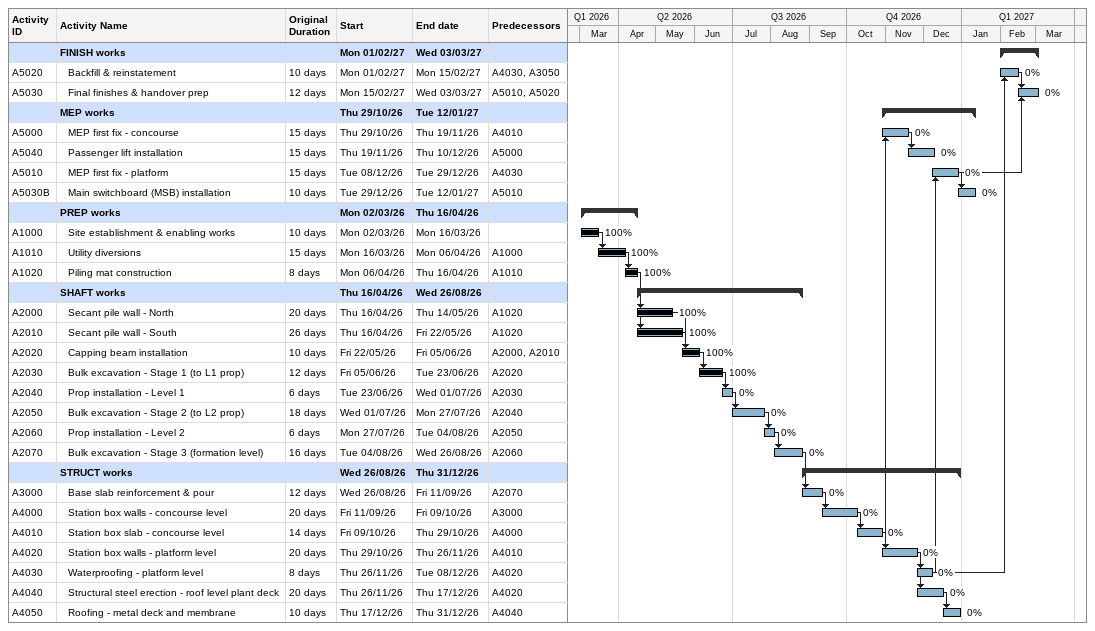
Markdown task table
| ID | Level | Task | Original duration | Start | Finish | Predecessors | % complete |
|---|---|---|---|---|---|---|---|
|  | 1 | **FINISH works** |  | 2027-02-01 | 2027-03-03 |  |  |
| A5020 | 2 | Backfill & reinstatement | 10d | 2027-02-01 | 2027-02-15 | A4030, A3050 | 0 |
| A5030 | 2 | Final finishes & handover prep | 12d | 2027-02-15 | 2027-03-03 | A5010, A5020 | 0 |
|  | 1 | **MEP works** |  | 2026-10-29 | 2027-01-12 |  |  |
| A5000 | 2 | MEP first fix - concourse | 15d | 2026-10-29 | 2026-11-19 | A4010 | 0 |
| A5040 | 2 | Passenger lift installation | 15d | 2026-11-19 | 2026-12-10 | A5000 | 0 |
| A5010 | 2 | MEP first fix - platform | 15d | 2026-12-08 | 2026-12-29 | A4030 | 0 |
| A5030B | 2 | Main switchboard (MSB) installation | 10d | 2026-12-29 | 2027-01-12 | A5010 | 0 |
|  | 1 | **PREP works** |  | 2026-03-02 | 2026-04-16 |  |  |
| A1000 | 2 | Site establishment & enabling works | 10d | 2026-03-02 | 2026-03-16 |  | 100 |
| A1010 | 2 | Utility diversions | 15d | 2026-03-16 | 2026-04-06 | A1000 | 100 |
| A1020 | 2 | Piling mat construction | 8d | 2026-04-06 | 2026-04-16 | A1010 | 100 |
|  | 1 | **SHAFT works** |  | 2026-04-16 | 2026-08-26 |  |  |
| A2000 | 2 | Secant pile wall - North | 20d | 2026-04-16 | 2026-05-14 | A1020 | 100 |
| A2010 | 2 | Secant pile wall - South | 26d | 2026-04-16 | 2026-05-22 | A1020 | 100 |
| A2020 | 2 | Capping beam installation | 10d | 2026-05-22 | 2026-06-05 | A2000, A2010 | 100 |
| A2030 | 2 | Bulk excavation - Stage 1 (to L1 prop) | 12d | 2026-06-05 | 2026-06-23 | A2020 | 100 |
| A2040 | 2 | Prop installation - Level 1 | 6d | 2026-06-23 | 2026-07-01 | A2030 | 0 |
| A2050 | 2 | Bulk excavation - Stage 2 (to L2 prop) | 18d | 2026-07-01 | 2026-07-27 | A2040 | 0 |
| A2060 | 2 | Prop installation - Level 2 | 6d | 2026-07-27 | 2026-08-04 | A2050 | 0 |
| A2070 | 2 | Bulk excavation - Stage 3 (formation level) | 16d | 2026-08-04 | 2026-08-26 | A2060 | 0 |
|  | 1 | **STRUCT works** |  | 2026-08-26 | 2026-12-31 |  |  |
| A3000 | 2 | Base slab reinforcement & pour | 12d | 2026-08-26 | 2026-09-11 | A2070 | 0 |
| A4000 | 2 | Station box walls - concourse level | 20d | 2026-09-11 | 2026-10-09 | A3000 | 0 |
| A4010 | 2 | Station box slab - concourse level | 14d | 2026-10-09 | 2026-10-29 | A4000 | 0 |
| A4020 | 2 | Station box walls - platform level | 20d | 2026-10-29 | 2026-11-26 | A4010 | 0 |
| A4030 | 2 | Waterproofing - platform level | 8d | 2026-11-26 | 2026-12-08 | A4020 | 0 |
| A4040 | 2 | Structural steel erection - roof level plant deck | 20d | 2026-11-26 | 2026-12-17 | A4020 | 0 |
| A4050 | 2 | Roofing - metal deck and membrane | 10d | 2026-12-17 | 2026-12-31 | A4040 | 0 |
